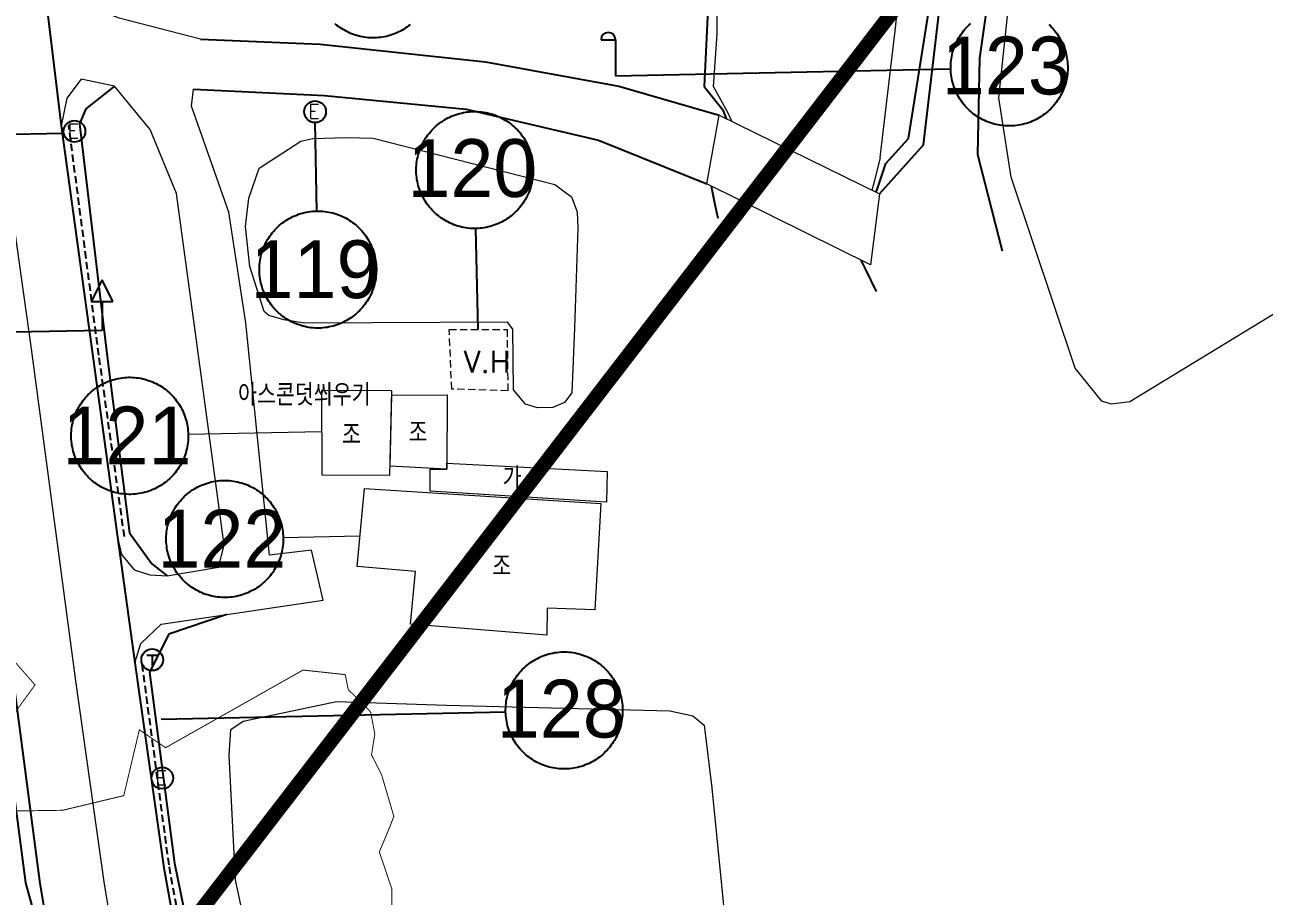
# Model space of a CAD drawing. Extents: x 296690 to 298491, y 586647 to 587790.
# Drawn here: x 297132.7 to 297218.5, y 587098.1 to 587158.4 of the extents above; entities that cross this region are included whole.
import ezdxf
from ezdxf.enums import TextEntityAlignment as Align

# ---------------------------------------------------------------- set-up
doc = ezdxf.new("R2010")
doc.units = 0
doc.header["$MEASUREMENT"] = 0
doc.linetypes.add('DASHED', pattern=[0.75, 0.5, -0.25])
doc.linetypes.add('PHANTOM2', pattern=[1.25, 0.625, -0.125, 0.125, -0.125, 0.125, -0.125])
for name, color, linetype in [('_0넘버링', 7, 'Continuous'), ('_조사구역', 6, 'Continuous'), ('가드레일', 114, 'Continuous'), ('가로등', 7, 'Continuous'), ('도로_아스콘', 1, 'Continuous'), ('도로_콘크리트', 7, 'Continuous'), ('석축_상단', 25, 'SUKCHUK'), ('옹벽_상단', 2, 'ONGBYUCK'), ('전력주', 2, 'Continuous'), ('주의표지판', 1, 'Continuous'), ('지형_상단', 7, 'SUNGJEULTO'), ('통신주', 2, 'Continuous'), ('현황 텍스트', 7, 'Continuous')]:
    doc.layers.add(name, color=color, linetype=linetype)
for name, color, linetype, lineweight in [('건물', 7, 'Continuous', 20), ('교량', 4, 'Continuous', 18), ('바닥재질', 254, 'Continuous', 20), ('밭', 3, 'Continuous', 18), ('석축_하단', 30, 'Continuous', 18), ('옹벽_하단', 2, 'Continuous', 18), ('중앙선', 2, 'Continuous', 18)]:
    doc.layers.add(name, color=color, linetype=linetype, lineweight=lineweight)
doc.layers.add('도로_아스콘덧씌우기', color=2, linetype='Continuous', lineweight=20, true_color=0xebef0b)
doc.styles.add('GHS', font='simplex.shx', dxfattribs={"bigfont": 'ngsw.shx'})
doc.styles.add('JKS_FONT', font='', dxfattribs={"height": 1.5})
doc.styles.add('sks-ghs', font='romans.shx', dxfattribs={"bigfont": 'ghs.shx'})
doc.styles.get('JKS_FONT').set_extended_font_data('Expo M')
doc.linetypes.add('ONGBYUCK', pattern='A,1,0,[")",sks-ghs,S=0.5,R=90,X=0.5,Y=0],2', length=3)
doc.linetypes.add('SUKCHUK', pattern='A,1,["V",sks-ghs,S=0.5,R=0,X=0.5,Y=0],0.25,["V",sks-ghs,S=0.5,R=0,X=0.5,Y=0],0.25,["V",sks-ghs,S=0.5,R=0,X=0.5,Y=0],1', length=2.5)
doc.linetypes.add('SUNGJEULTO', pattern='A,0.25,["|",sks-ghs,S=0.3,R=0,X=0.5,Y=0.1],0.55,["|",sks-ghs,S=0.15,R=0,X=0.5,Y=0.05],0.25', length=1.05)

# ---------------------------------------------------------------- blocks, each defined once
blk = doc.blocks.new('통신주')
at = {"layer": '통신주', "flags": 128}
for points in [[(-0.374, 0.311), (0.349, 0.311)], [(0, 0.311), (0, -0.423)]]:
    blk.add_lwpolyline(points, dxfattribs=at)
at = {"layer": '통신주'}
blk.add_circle((0, 0), 0.75, dxfattribs=at)
blk = doc.blocks.new('주의표지판')
at = {"layer": '주의표지판'}
for points in [[(0, 3.5), (-0.75, 2)], [(0.75, 2), (0, 3.5)], [(-0.75, 2), (0.75, 2)], [(0, 2), (0, 0)]]:
    blk.add_lwpolyline(points, dxfattribs=at)
blk = doc.blocks.new('전력주')
at = {"layer": '전력주'}
blk.add_circle((0, 0), 0.75, dxfattribs=at)
at = {"layer": '전력주', "style": 'GHS'}
blk.add_text('E', height=1, rotation=359.99952, dxfattribs=at).set_placement((-0.496, -0.477))
blk = doc.blocks.new('가로등')
at = {"layer": '가로등'}
for points in [[(-1, 2.5), (0, 2.5)], [(0, 2.5), (0, 0)]]:
    blk.add_lwpolyline(points, dxfattribs=at)
blk.add_arc((-0.5, 2.5), 0.5, 0, 180, dxfattribs=at)

msp = doc.modelspace()

# ---------------------------------------------------------------- linework, layer by layer
at = {"layer": '_0넘버링', "linetype": 'Continuous'}
for p, q in [((297173.582, 587154.874), (297196.79, 587155.372)), ((297152.761, 587151.646), (297152.893, 587145.523)), ((297135.392, 587150.897), (297117.983, 587150.524)), ((297164.074, 587137.329), (297163.924, 587144.313)), ((297138.041, 587137.269), (297123.327, 587136.954)), ((297142.119, 587110.371), (297165.976, 587110.882))]:
    msp.add_line(p, q, dxfattribs=at)
for points in [[(297159.372, 587158.416), (297159.261, 587158.329), (297159.147, 587158.245), (297159.03, 587158.166), (297158.91, 587158.09), (297158.788, 587158.019), (297158.664, 587157.952), (297158.537, 587157.89), (297158.408, 587157.832), (297158.277, 587157.778), (297158.144, 587157.73), (297158.01, 587157.685), (297157.874, 587157.646), (297157.737, 587157.611), (297157.599, 587157.581), (297157.46, 587157.556), (297157.32, 587157.536), (297157.18, 587157.52), (297157.039, 587157.51), (297156.897, 587157.505), (297156.756, 587157.504), (297156.615, 587157.508), (297156.474, 587157.518), (297156.333, 587157.532), (297156.193, 587157.551), (297156.054, 587157.575), (297155.915, 587157.604), (297155.778, 587157.637), (297155.642, 587157.676), (297155.507, 587157.719), (297155.374, 587157.767), (297155.243, 587157.819), (297155.114, 587157.876), (297154.986, 587157.938), (297154.861, 587158.004), (297154.738, 587158.074), (297154.618, 587158.148), (297154.501, 587158.227), (297154.386, 587158.309), (297154.274, 587158.396), (297154.166, 587158.486)], [(297196.79, 587155.372), (297196.79, 587155.513), (297196.794, 587155.655), (297196.804, 587155.796), (297196.818, 587155.936), (297196.837, 587156.076), (297196.861, 587156.216), (297196.89, 587156.354), (297196.923, 587156.491), (297196.962, 587156.627), (297197.005, 587156.762), (297197.053, 587156.895), (297197.105, 587157.026), (297197.162, 587157.156), (297197.224, 587157.283), (297197.289, 587157.408), (297197.36, 587157.531), (297197.434, 587157.651), (297197.513, 587157.769), (297197.595, 587157.883), (297197.682, 587157.995), (297197.772, 587158.104), (297197.867, 587158.209), (297197.964, 587158.311), (297198.066, 587158.41), (297198.17, 587158.505)], [(297203.59, 587158.432), (297203.692, 587158.334), (297203.791, 587158.233), (297203.886, 587158.128), (297203.977, 587158.02), (297204.065, 587157.909), (297204.148, 587157.795), (297204.228, 587157.678), (297204.303, 587157.558), (297204.374, 587157.436), (297204.441, 587157.312), (297204.503, 587157.185), (297204.561, 587157.056), (297204.615, 587156.925), (297204.664, 587156.793), (297204.708, 587156.658), (297204.748, 587156.523), (297204.782, 587156.385), (297204.812, 587156.247), (297204.837, 587156.108), (297204.858, 587155.968), (297204.873, 587155.828), (297204.883, 587155.687), (297204.889, 587155.546), (297204.889, 587155.404), (297204.885, 587155.263), (297204.876, 587155.122), (297204.862, 587154.981), (297204.842, 587154.841), (297204.818, 587154.702), (297204.79, 587154.563), (297204.756, 587154.426), (297204.718, 587154.29), (297204.674, 587154.155), (297204.627, 587154.022), (297204.574, 587153.891), (297204.517, 587153.762), (297204.456, 587153.634), (297204.39, 587153.509), (297204.32, 587153.387), (297204.245, 587153.266), (297204.167, 587153.149), (297204.084, 587153.034), (297203.997, 587152.922), (297203.907, 587152.814), (297203.813, 587152.708), (297203.715, 587152.606), (297203.614, 587152.508), (297203.509, 587152.413), (297203.401, 587152.321), (297203.29, 587152.234), (297203.176, 587152.15), (297203.059, 587152.071), (297202.939, 587151.995), (297202.817, 587151.924), (297202.693, 587151.857), (297202.566, 587151.795), (297202.437, 587151.737), (297202.306, 587151.683), (297202.173, 587151.634), (297202.039, 587151.59), (297201.903, 587151.551), (297201.766, 587151.516), (297201.628, 587151.486), (297201.489, 587151.461), (297201.349, 587151.441), (297201.209, 587151.425), (297201.068, 587151.415), (297200.926, 587151.409), (297200.785, 587151.409), (297200.644, 587151.413), (297200.503, 587151.423), (297200.362, 587151.437), (297200.222, 587151.456), (297200.083, 587151.48), (297199.944, 587151.509), (297199.807, 587151.542), (297199.671, 587151.581), (297199.536, 587151.624), (297199.403, 587151.672), (297199.272, 587151.724), (297199.143, 587151.781), (297199.015, 587151.843), (297198.89, 587151.909), (297198.767, 587151.979), (297198.647, 587152.053), (297198.53, 587152.132), (297198.415, 587152.214), (297198.303, 587152.301), (297198.195, 587152.391), (297198.089, 587152.486), (297197.987, 587152.583), (297197.889, 587152.685), (297197.794, 587152.789), (297197.702, 587152.897), (297197.615, 587153.008), (297197.531, 587153.122), (297197.452, 587153.239), (297197.376, 587153.359), (297197.305, 587153.481), (297197.238, 587153.606), (297197.176, 587153.732), (297197.118, 587153.861), (297197.064, 587153.992), (297197.015, 587154.125), (297196.971, 587154.259), (297196.932, 587154.395), (297196.897, 587154.532), (297196.867, 587154.67), (297196.842, 587154.809), (297196.822, 587154.949), (297196.806, 587155.09), (297196.796, 587155.231), (297196.79, 587155.372)], [(297159.788, 587148.276), (297159.788, 587148.417), (297159.792, 587148.558), (297159.802, 587148.699), (297159.816, 587148.84), (297159.835, 587148.98), (297159.859, 587149.119), (297159.888, 587149.258), (297159.921, 587149.395), (297159.96, 587149.531), (297160.003, 587149.666), (297160.051, 587149.799), (297160.103, 587149.93), (297160.16, 587150.06), (297160.222, 587150.187), (297160.288, 587150.312), (297160.358, 587150.435), (297160.432, 587150.555), (297160.511, 587150.672), (297160.593, 587150.787), (297160.68, 587150.899), (297160.77, 587151.007), (297160.865, 587151.113), (297160.962, 587151.215), (297161.064, 587151.314), (297161.168, 587151.409), (297161.276, 587151.5), (297161.387, 587151.587), (297161.501, 587151.671), (297161.618, 587151.75), (297161.738, 587151.826), (297161.86, 587151.897), (297161.985, 587151.964), (297162.111, 587152.026), (297162.24, 587152.084), (297162.371, 587152.138), (297162.504, 587152.187), (297162.638, 587152.231), (297162.774, 587152.27), (297162.911, 587152.305), (297163.049, 587152.335), (297163.188, 587152.36), (297163.328, 587152.38), (297163.469, 587152.396), (297163.61, 587152.406), (297163.751, 587152.412), (297163.892, 587152.412), (297164.034, 587152.408), (297164.175, 587152.399), (297164.315, 587152.384), (297164.455, 587152.365), (297164.595, 587152.341), (297164.733, 587152.312), (297164.87, 587152.279), (297165.006, 587152.24), (297165.141, 587152.197), (297165.274, 587152.149), (297165.405, 587152.097), (297165.535, 587152.04), (297165.662, 587151.979), (297165.787, 587151.913), (297165.91, 587151.842), (297166.03, 587151.768), (297166.147, 587151.689), (297166.262, 587151.607), (297166.374, 587151.52), (297166.483, 587151.43), (297166.588, 587151.336), (297166.69, 587151.238), (297166.789, 587151.136), (297166.884, 587151.032), (297166.975, 587150.924), (297167.063, 587150.813), (297167.146, 587150.699), (297167.226, 587150.582), (297167.301, 587150.462), (297167.372, 587150.34), (297167.439, 587150.216), (297167.501, 587150.089), (297167.56, 587149.96), (297167.613, 587149.829), (297167.662, 587149.696), (297167.706, 587149.562), (297167.746, 587149.426), (297167.78, 587149.289), (297167.81, 587149.151), (297167.835, 587149.012), (297167.856, 587148.872), (297167.871, 587148.732), (297167.881, 587148.591), (297167.887, 587148.449), (297167.887, 587148.308), (297167.883, 587148.167), (297167.874, 587148.026), (297167.86, 587147.885), (297167.84, 587147.745), (297167.816, 587147.606), (297167.788, 587147.467), (297167.754, 587147.33), (297167.716, 587147.194), (297167.672, 587147.059), (297167.625, 587146.926), (297167.572, 587146.795), (297167.515, 587146.665), (297167.454, 587146.538), (297167.388, 587146.413), (297167.318, 587146.29), (297167.243, 587146.17), (297167.165, 587146.053), (297167.082, 587145.938), (297166.995, 587145.826), (297166.905, 587145.718), (297166.811, 587145.612), (297166.713, 587145.51), (297166.612, 587145.411), (297166.507, 587145.316), (297166.399, 587145.225), (297166.288, 587145.138), (297166.174, 587145.054), (297166.057, 587144.975), (297165.937, 587144.899), (297165.815, 587144.828), (297165.691, 587144.761), (297165.564, 587144.699), (297165.435, 587144.641), (297165.304, 587144.587), (297165.171, 587144.538), (297165.037, 587144.494), (297164.901, 587144.455), (297164.764, 587144.42), (297164.626, 587144.39), (297164.487, 587144.365), (297164.347, 587144.345), (297164.207, 587144.329), (297164.066, 587144.319), (297163.924, 587144.313), (297163.783, 587144.313), (297163.642, 587144.317), (297163.501, 587144.326), (297163.36, 587144.341), (297163.22, 587144.36), (297163.081, 587144.384), (297162.942, 587144.413), (297162.805, 587144.446), (297162.669, 587144.485), (297162.534, 587144.528), (297162.401, 587144.576), (297162.27, 587144.628), (297162.141, 587144.685), (297162.013, 587144.746), (297161.888, 587144.812), (297161.765, 587144.883), (297161.645, 587144.957), (297161.528, 587145.036), (297161.413, 587145.118), (297161.301, 587145.205), (297161.193, 587145.295), (297161.087, 587145.389), (297160.985, 587145.487), (297160.887, 587145.589), (297160.792, 587145.693), (297160.7, 587145.801), (297160.613, 587145.912), (297160.529, 587146.026), (297160.45, 587146.143), (297160.374, 587146.263), (297160.303, 587146.385), (297160.236, 587146.509), (297160.174, 587146.636), (297160.116, 587146.765), (297160.062, 587146.896), (297160.013, 587147.029), (297159.969, 587147.163), (297159.93, 587147.299), (297159.895, 587147.436), (297159.865, 587147.574), (297159.84, 587147.713), (297159.82, 587147.853), (297159.804, 587147.993), (297159.794, 587148.134), (297159.788, 587148.276)], [(297148.93, 587141.387), (297148.93, 587141.529), (297148.934, 587141.67), (297148.943, 587141.811), (297148.958, 587141.952), (297148.977, 587142.092), (297149.001, 587142.231), (297149.03, 587142.369), (297149.063, 587142.507), (297149.102, 587142.643), (297149.145, 587142.777), (297149.193, 587142.911), (297149.245, 587143.042), (297149.302, 587143.171), (297149.364, 587143.298), (297149.429, 587143.424), (297149.5, 587143.546), (297149.574, 587143.666), (297149.653, 587143.784), (297149.735, 587143.899), (297149.822, 587144.01), (297149.912, 587144.119), (297150.006, 587144.225), (297150.104, 587144.327), (297150.206, 587144.425), (297150.31, 587144.52), (297150.418, 587144.612), (297150.529, 587144.699), (297150.643, 587144.783), (297150.76, 587144.862), (297150.88, 587144.937), (297151.002, 587145.009), (297151.126, 587145.075), (297151.253, 587145.138), (297151.382, 587145.196), (297151.513, 587145.249), (297151.646, 587145.298), (297151.78, 587145.343), (297151.916, 587145.382), (297152.053, 587145.417), (297152.191, 587145.447), (297152.33, 587145.472), (297152.47, 587145.492), (297152.611, 587145.507), (297152.751, 587145.518), (297152.893, 587145.523), (297153.034, 587145.524), (297153.175, 587145.52), (297153.316, 587145.51), (297153.457, 587145.496), (297153.597, 587145.477), (297153.737, 587145.453), (297153.875, 587145.424), (297154.012, 587145.39), (297154.148, 587145.352), (297154.283, 587145.309), (297154.416, 587145.261), (297154.547, 587145.209), (297154.677, 587145.152), (297154.804, 587145.09), (297154.929, 587145.024), (297155.052, 587144.954), (297155.172, 587144.88), (297155.289, 587144.801), (297155.404, 587144.718), (297155.516, 587144.632), (297155.625, 587144.541), (297155.73, 587144.447), (297155.832, 587144.349), (297155.931, 587144.248), (297156.026, 587144.143), (297156.117, 587144.035), (297156.204, 587143.924), (297156.288, 587143.81), (297156.368, 587143.694), (297156.443, 587143.574), (297156.514, 587143.452), (297156.581, 587143.327), (297156.643, 587143.2), (297156.701, 587143.071), (297156.755, 587142.941), (297156.804, 587142.808), (297156.848, 587142.674), (297156.888, 587142.538), (297156.922, 587142.401), (297156.952, 587142.263), (297156.977, 587142.124), (297156.998, 587141.984), (297157.013, 587141.843), (297157.023, 587141.702), (297157.029, 587141.561), (297157.029, 587141.42), (297157.025, 587141.278), (297157.016, 587141.137), (297157.001, 587140.997), (297156.982, 587140.856), (297156.958, 587140.717), (297156.93, 587140.579), (297156.896, 587140.441), (297156.857, 587140.305), (297156.814, 587140.171), (297156.766, 587140.038), (297156.714, 587139.906), (297156.657, 587139.777), (297156.596, 587139.65), (297156.53, 587139.525), (297156.46, 587139.402), (297156.385, 587139.282), (297156.306, 587139.164), (297156.224, 587139.05), (297156.137, 587138.938), (297156.047, 587138.829), (297155.953, 587138.724), (297155.855, 587138.622), (297155.754, 587138.523), (297155.649, 587138.428), (297155.541, 587138.337), (297155.43, 587138.249), (297155.316, 587138.166), (297155.199, 587138.086), (297155.079, 587138.011), (297154.957, 587137.94), (297154.833, 587137.873), (297154.706, 587137.81), (297154.577, 587137.752), (297154.446, 587137.699), (297154.313, 587137.65), (297154.179, 587137.606), (297154.043, 587137.566), (297153.906, 587137.531), (297153.768, 587137.501), (297153.629, 587137.476), (297153.489, 587137.456), (297153.349, 587137.441), (297153.208, 587137.43), (297153.066, 587137.425), (297152.925, 587137.424), (297152.784, 587137.429), (297152.643, 587137.438), (297152.502, 587137.452), (297152.362, 587137.471), (297152.223, 587137.495), (297152.084, 587137.524), (297151.947, 587137.558), (297151.811, 587137.596), (297151.676, 587137.639), (297151.543, 587137.687), (297151.412, 587137.74), (297151.283, 587137.797), (297151.155, 587137.858), (297151.03, 587137.924), (297150.907, 587137.994), (297150.787, 587138.069), (297150.67, 587138.147), (297150.555, 587138.23), (297150.443, 587138.316), (297150.335, 587138.407), (297150.229, 587138.501), (297150.127, 587138.599), (297150.028, 587138.7), (297149.933, 587138.805), (297149.842, 587138.913), (297149.755, 587139.024), (297149.671, 587139.138), (297149.592, 587139.255), (297149.516, 587139.374), (297149.445, 587139.496), (297149.378, 587139.621), (297149.316, 587139.748), (297149.258, 587139.877), (297149.204, 587140.008), (297149.155, 587140.14), (297149.111, 587140.275), (297149.072, 587140.41), (297149.037, 587140.547), (297149.007, 587140.685), (297148.982, 587140.825), (297148.962, 587140.965), (297148.946, 587141.105), (297148.936, 587141.246), (297148.93, 587141.387)], [(297135.906, 587129.882), (297135.905, 587130.023), (297135.909, 587130.165), (297135.919, 587130.306), (297135.933, 587130.446), (297135.952, 587130.587), (297135.976, 587130.726), (297136.005, 587130.864), (297136.038, 587131.002), (297136.077, 587131.138), (297136.12, 587131.272), (297136.168, 587131.405), (297136.22, 587131.537), (297136.277, 587131.666), (297136.339, 587131.793), (297136.405, 587131.918), (297136.475, 587132.041), (297136.549, 587132.161), (297136.628, 587132.279), (297136.711, 587132.393), (297136.797, 587132.505), (297136.888, 587132.614), (297136.982, 587132.719), (297137.08, 587132.821), (297137.181, 587132.92), (297137.285, 587133.015), (297137.393, 587133.106), (297137.504, 587133.194), (297137.619, 587133.277), (297137.735, 587133.357), (297137.855, 587133.432), (297137.977, 587133.503), (297138.102, 587133.57), (297138.229, 587133.633), (297138.357, 587133.691), (297138.488, 587133.744), (297138.621, 587133.793), (297138.755, 587133.837), (297138.891, 587133.877), (297139.028, 587133.912), (297139.166, 587133.942), (297139.305, 587133.967), (297139.445, 587133.987), (297139.586, 587134.002), (297139.727, 587134.013), (297139.868, 587134.018), (297140.009, 587134.019), (297140.151, 587134.014), (297140.292, 587134.005), (297140.432, 587133.991), (297140.572, 587133.972), (297140.712, 587133.948), (297140.85, 587133.919), (297140.987, 587133.885), (297141.124, 587133.847), (297141.258, 587133.804), (297141.391, 587133.756), (297141.522, 587133.703), (297141.652, 587133.646), (297141.779, 587133.585), (297141.904, 587133.519), (297142.027, 587133.449), (297142.147, 587133.374), (297142.265, 587133.296), (297142.379, 587133.213), (297142.491, 587133.127), (297142.6, 587133.036), (297142.705, 587132.942), (297142.807, 587132.844), (297142.906, 587132.743), (297143.001, 587132.638), (297143.092, 587132.53), (297143.18, 587132.419), (297143.263, 587132.305), (297143.343, 587132.188), (297143.418, 587132.069), (297143.489, 587131.947), (297143.556, 587131.822), (297143.619, 587131.695), (297143.677, 587131.566), (297143.73, 587131.435), (297143.779, 587131.303), (297143.823, 587131.168), (297143.863, 587131.033), (297143.897, 587130.896), (297143.927, 587130.758), (297143.953, 587130.618), (297143.973, 587130.478), (297143.988, 587130.338), (297143.999, 587130.197), (297144.004, 587130.056), (297144.005, 587129.914), (297144, 587129.773), (297143.991, 587129.632), (297143.977, 587129.491), (297143.958, 587129.351), (297143.934, 587129.212), (297143.905, 587129.074), (297143.871, 587128.936), (297143.833, 587128.8), (297143.79, 587128.666), (297143.742, 587128.533), (297143.689, 587128.401), (297143.632, 587128.272), (297143.571, 587128.145), (297143.505, 587128.019), (297143.435, 587127.897), (297143.36, 587127.777), (297143.282, 587127.659), (297143.199, 587127.544), (297143.112, 587127.433), (297143.022, 587127.324), (297142.928, 587127.218), (297142.83, 587127.116), (297142.729, 587127.018), (297142.624, 587126.923), (297142.516, 587126.831), (297142.405, 587126.744), (297142.291, 587126.66), (297142.174, 587126.581), (297142.055, 587126.506), (297141.932, 587126.434), (297141.808, 587126.368), (297141.681, 587126.305), (297141.552, 587126.247), (297141.421, 587126.194), (297141.289, 587126.145), (297141.154, 587126.1), (297141.019, 587126.061), (297140.882, 587126.026), (297140.743, 587125.996), (297140.604, 587125.971), (297140.464, 587125.951), (297140.324, 587125.936), (297140.183, 587125.925), (297140.042, 587125.92), (297139.9, 587125.919), (297139.759, 587125.923), (297139.618, 587125.933), (297139.477, 587125.947), (297139.337, 587125.966), (297139.198, 587125.99), (297139.059, 587126.019), (297138.922, 587126.053), (297138.786, 587126.091), (297138.651, 587126.134), (297138.518, 587126.182), (297138.387, 587126.234), (297138.258, 587126.291), (297138.13, 587126.353), (297138.005, 587126.419), (297137.883, 587126.489), (297137.762, 587126.563), (297137.645, 587126.642), (297137.53, 587126.725), (297137.418, 587126.811), (297137.31, 587126.902), (297137.204, 587126.996), (297137.102, 587127.094), (297137.004, 587127.195), (297136.909, 587127.3), (297136.817, 587127.408), (297136.73, 587127.519), (297136.646, 587127.633), (297136.567, 587127.75), (297136.491, 587127.869), (297136.42, 587127.991), (297136.353, 587128.116), (297136.291, 587128.243), (297136.233, 587128.372), (297136.179, 587128.502), (297136.131, 587128.635), (297136.086, 587128.769), (297136.047, 587128.905), (297136.012, 587129.042), (297135.982, 587129.18), (297135.957, 587129.319), (297135.937, 587129.459), (297135.921, 587129.6), (297135.911, 587129.741), (297135.906, 587129.882)], [(297142.481, 587122.747), (297142.48, 587122.889), (297142.485, 587123.03), (297142.494, 587123.171), (297142.508, 587123.312), (297142.527, 587123.452), (297142.551, 587123.591), (297142.58, 587123.73), (297142.614, 587123.867), (297142.652, 587124.003), (297142.695, 587124.138), (297142.743, 587124.271), (297142.795, 587124.402), (297142.852, 587124.531), (297142.914, 587124.659), (297142.98, 587124.784), (297143.05, 587124.906), (297143.124, 587125.027), (297143.203, 587125.144), (297143.286, 587125.259), (297143.372, 587125.371), (297143.463, 587125.479), (297143.557, 587125.585), (297143.655, 587125.687), (297143.756, 587125.785), (297143.861, 587125.88), (297143.969, 587125.972), (297144.08, 587126.059), (297144.194, 587126.143), (297144.311, 587126.222), (297144.43, 587126.298), (297144.552, 587126.369), (297144.677, 587126.436), (297144.804, 587126.498), (297144.933, 587126.556), (297145.063, 587126.61), (297145.196, 587126.658), (297145.33, 587126.703), (297145.466, 587126.742), (297145.603, 587126.777), (297145.741, 587126.807), (297145.88, 587126.832), (297146.02, 587126.852), (297146.161, 587126.868), (297146.302, 587126.878), (297146.443, 587126.883), (297146.584, 587126.884), (297146.726, 587126.88), (297146.867, 587126.87), (297147.008, 587126.856), (297147.148, 587126.837), (297147.287, 587126.813), (297147.425, 587126.784), (297147.563, 587126.751), (297147.699, 587126.712), (297147.833, 587126.669), (297147.966, 587126.621), (297148.098, 587126.569), (297148.227, 587126.512), (297148.354, 587126.45), (297148.479, 587126.384), (297148.602, 587126.314), (297148.722, 587126.24), (297148.84, 587126.161), (297148.954, 587126.079), (297149.066, 587125.992), (297149.175, 587125.901), (297149.28, 587125.807), (297149.382, 587125.709), (297149.481, 587125.608), (297149.576, 587125.504), (297149.667, 587125.396), (297149.755, 587125.285), (297149.838, 587125.17), (297149.918, 587125.054), (297149.993, 587124.934), (297150.064, 587124.812), (297150.131, 587124.687), (297150.194, 587124.56), (297150.252, 587124.432), (297150.305, 587124.301), (297150.354, 587124.168), (297150.398, 587124.034), (297150.438, 587123.898), (297150.473, 587123.761), (297150.503, 587123.623), (297150.528, 587123.484), (297150.548, 587123.344), (297150.563, 587123.203), (297150.574, 587123.062), (297150.579, 587122.921), (297150.58, 587122.78), (297150.575, 587122.638), (297150.566, 587122.497), (297150.552, 587122.357), (297150.533, 587122.217), (297150.509, 587122.077), (297150.48, 587121.939), (297150.446, 587121.802), (297150.408, 587121.666), (297150.365, 587121.531), (297150.317, 587121.398), (297150.264, 587121.267), (297150.207, 587121.137), (297150.146, 587121.01), (297150.08, 587120.885), (297150.01, 587120.762), (297149.935, 587120.642), (297149.857, 587120.524), (297149.774, 587120.41), (297149.688, 587120.298), (297149.597, 587120.189), (297149.503, 587120.084), (297149.405, 587119.982), (297149.304, 587119.883), (297149.199, 587119.788), (297149.091, 587119.697), (297148.98, 587119.609), (297148.866, 587119.526), (297148.749, 587119.446), (297148.63, 587119.371), (297148.508, 587119.3), (297148.383, 587119.233), (297148.256, 587119.17), (297148.127, 587119.112), (297147.996, 587119.059), (297147.864, 587119.01), (297147.729, 587118.966), (297147.594, 587118.926), (297147.457, 587118.892), (297147.319, 587118.862), (297147.179, 587118.836), (297147.04, 587118.816), (297146.899, 587118.801), (297146.758, 587118.79), (297146.617, 587118.785), (297146.475, 587118.784), (297146.334, 587118.789), (297146.193, 587118.798), (297146.052, 587118.812), (297145.912, 587118.831), (297145.773, 587118.855), (297145.635, 587118.884), (297145.497, 587118.918), (297145.361, 587118.956), (297145.227, 587119), (297145.094, 587119.047), (297144.962, 587119.1), (297144.833, 587119.157), (297144.706, 587119.218), (297144.58, 587119.284), (297144.458, 587119.354), (297144.338, 587119.429), (297144.22, 587119.507), (297144.105, 587119.59), (297143.994, 587119.677), (297143.885, 587119.767), (297143.78, 587119.861), (297143.677, 587119.959), (297143.579, 587120.06), (297143.484, 587120.165), (297143.393, 587120.273), (297143.305, 587120.384), (297143.222, 587120.498), (297143.142, 587120.615), (297143.067, 587120.734), (297142.995, 587120.857), (297142.929, 587120.981), (297142.866, 587121.108), (297142.808, 587121.237), (297142.755, 587121.368), (297142.706, 587121.5), (297142.661, 587121.635), (297142.622, 587121.77), (297142.587, 587121.907), (297142.557, 587122.046), (297142.532, 587122.185), (297142.512, 587122.325), (297142.497, 587122.465), (297142.486, 587122.606), (297142.481, 587122.747)], [(297165.976, 587110.882), (297165.975, 587111.023), (297165.98, 587111.165), (297165.989, 587111.306), (297166.003, 587111.446), (297166.022, 587111.587), (297166.046, 587111.726), (297166.075, 587111.864), (297166.109, 587112.002), (297166.147, 587112.138), (297166.191, 587112.272), (297166.238, 587112.405), (297166.291, 587112.537), (297166.348, 587112.666), (297166.409, 587112.793), (297166.475, 587112.918), (297166.545, 587113.041), (297166.62, 587113.161), (297166.698, 587113.279), (297166.781, 587113.393), (297166.868, 587113.505), (297166.958, 587113.614), (297167.052, 587113.719), (297167.15, 587113.821), (297167.251, 587113.92), (297167.356, 587114.015), (297167.464, 587114.106), (297167.575, 587114.194), (297167.689, 587114.277), (297167.806, 587114.357), (297167.925, 587114.432), (297168.048, 587114.503), (297168.172, 587114.57), (297168.299, 587114.633), (297168.428, 587114.691), (297168.559, 587114.744), (297168.691, 587114.793), (297168.826, 587114.837), (297168.961, 587114.877), (297169.098, 587114.912), (297169.237, 587114.942), (297169.376, 587114.967), (297169.516, 587114.987), (297169.656, 587115.002), (297169.797, 587115.013), (297169.938, 587115.018), (297170.08, 587115.019), (297170.221, 587115.014), (297170.362, 587115.005), (297170.503, 587114.991), (297170.643, 587114.972), (297170.782, 587114.948), (297170.921, 587114.919), (297171.058, 587114.885), (297171.194, 587114.847), (297171.329, 587114.804), (297171.462, 587114.756), (297171.593, 587114.703), (297171.722, 587114.646), (297171.85, 587114.585), (297171.975, 587114.519), (297172.097, 587114.449), (297172.218, 587114.374), (297172.335, 587114.296), (297172.45, 587114.213), (297172.562, 587114.127), (297172.67, 587114.036), (297172.776, 587113.942), (297172.878, 587113.844), (297172.976, 587113.743), (297173.071, 587113.638), (297173.163, 587113.53), (297173.25, 587113.419), (297173.334, 587113.305), (297173.413, 587113.188), (297173.489, 587113.069), (297173.56, 587112.947), (297173.627, 587112.822), (297173.689, 587112.695), (297173.747, 587112.566), (297173.801, 587112.435), (297173.849, 587112.303), (297173.894, 587112.168), (297173.933, 587112.033), (297173.968, 587111.896), (297173.998, 587111.758), (297174.023, 587111.618), (297174.043, 587111.478), (297174.059, 587111.338), (297174.069, 587111.197), (297174.074, 587111.056), (297174.075, 587110.914), (297174.071, 587110.773), (297174.061, 587110.632), (297174.047, 587110.491), (297174.028, 587110.351), (297174.004, 587110.212), (297173.975, 587110.074), (297173.942, 587109.936), (297173.903, 587109.8), (297173.86, 587109.666), (297173.812, 587109.533), (297173.76, 587109.401), (297173.703, 587109.272), (297173.641, 587109.145), (297173.575, 587109.019), (297173.505, 587108.897), (297173.431, 587108.777), (297173.352, 587108.659), (297173.27, 587108.544), (297173.183, 587108.433), (297173.092, 587108.324), (297172.998, 587108.218), (297172.901, 587108.116), (297172.799, 587108.018), (297172.695, 587107.923), (297172.587, 587107.831), (297172.476, 587107.744), (297172.361, 587107.66), (297172.245, 587107.581), (297172.125, 587107.506), (297172.003, 587107.434), (297171.878, 587107.368), (297171.752, 587107.305), (297171.623, 587107.247), (297171.492, 587107.194), (297171.359, 587107.145), (297171.225, 587107.1), (297171.089, 587107.061), (297170.952, 587107.026), (297170.814, 587106.996), (297170.675, 587106.971), (297170.535, 587106.951), (297170.394, 587106.936), (297170.253, 587106.925), (297170.112, 587106.92), (297169.971, 587106.919), (297169.829, 587106.923), (297169.688, 587106.933), (297169.548, 587106.947), (297169.408, 587106.966), (297169.268, 587106.99), (297169.13, 587107.019), (297168.993, 587107.053), (297168.857, 587107.091), (297168.722, 587107.134), (297168.589, 587107.182), (297168.458, 587107.234), (297168.328, 587107.291), (297168.201, 587107.353), (297168.076, 587107.419), (297167.953, 587107.489), (297167.833, 587107.563), (297167.715, 587107.642), (297167.601, 587107.725), (297167.489, 587107.811), (297167.38, 587107.902), (297167.275, 587107.996), (297167.173, 587108.094), (297167.074, 587108.195), (297166.979, 587108.3), (297166.888, 587108.408), (297166.8, 587108.519), (297166.717, 587108.633), (297166.637, 587108.75), (297166.562, 587108.869), (297166.491, 587108.991), (297166.424, 587109.116), (297166.361, 587109.243), (297166.303, 587109.372), (297166.25, 587109.502), (297166.201, 587109.635), (297166.157, 587109.769), (297166.117, 587109.905), (297166.083, 587110.042), (297166.053, 587110.18), (297166.027, 587110.319), (297166.007, 587110.459), (297165.992, 587110.6), (297165.981, 587110.741), (297165.976, 587110.882)]]:
    msp.add_lwpolyline(points, dxfattribs=at)
at = {"layer": '_조사구역', "color": 1, "linetype": 'PHANTOM2', "ltscale": 10, "const_width": 1, "flags": 128}
msp.add_lwpolyline([(296888.84, 587577.288), (296916.15, 587564.873), (296917.156, 587546.984), (296944.065, 587499.885), (296962.635, 587506.346), (296964.436, 587470.578), (296997.022, 587434.803), (296987.353, 587416.457), (297013.514, 587382.868), (297017.844, 587370.082), (297028.94, 587352.598), (297029.921, 587342.814), (297037.311, 587334.588), (297040.557, 587314.959), (297070.471, 587308.463), (297100.618, 587240.515), (296816.881, 587204.005), (296810.029, 587153.667), (296842.845, 587123.71), (296813.171, 587102.466), (296801.867, 587080.632), (296792.419, 587066.551), (296780.993, 587053.961), (296729.305, 587013.642), (296789.936, 586992.349), (296824.611, 587004.256), (296850.226, 586942.239), (296893.717, 586957.017), (296943.194, 587021.665), (296972.088, 586999.951), (296986.997, 586998.05), (297023.229, 586997.93), (297046.89, 586904.339), (297072.383, 586919.28), (297092.125, 586914.812), (297140.05, 586929.391), (297161.257, 587039.311), (297169.671, 587043.404), (297143.685, 587095.584), (297202.292, 587171.684), (297208.17, 587171.557), (297223.301, 587185.232), (297231.661, 587208.891), (297261.643, 587209.686), (297274.458, 587204.563), (297288.677, 587207.286), (297312.555, 587205.401), (297330.386, 587243.47), (297352.249, 587274.947), (297366.209, 587284.267), (297417.024, 587287.724), (297445.099, 587268.295), (297503.611, 587227.814), (297523.959, 587277.06), (297579.61, 587285.311), (297639.295, 587334.834), (297716.688, 587369.953), (297740.275, 587286.158), (297825.46, 587201.844), (297873.057, 587112.588), (297985.437, 587163.709), (298083.124, 587194.825), (298077.656, 587264.112), (298068.85, 587288.67), (298075.494, 587302.919), (298064.34, 587344.326), (298031.595, 587377.113), (298044.642, 587441.817), (298042.935, 587499.779), (298028.924, 587538.447), (298039.335, 587564.951), (298043.456, 587576.457), (298029.629, 587619.829), (298018.435, 587640.961), (298021.43, 587663.041), (298018.737, 587675.868), (298016.579, 587686.142), (298003.655, 587699.071), (297992.44, 587709.096), (297988.831, 587725.126), (297944.082, 587728.987), (297800.523, 587643.823), (297772.384, 587662.14), (297757.377, 587592.19), (297693.211, 587575.357), (297656.542, 587574.021), (297572.22, 587570.948), (297613.4, 587635.683), (297629.044, 587661.258), (297639.974, 587676.971), (297661.047, 587707.24), (297598.567, 587775.352), (297577.802, 587771.53), (297529.249, 587759.188), (297490.272, 587737.052), (297479.323, 587721.326), (297454.967, 587717.473), (297250.911, 587692.793), (297212.293, 587661.658), (297187.562, 587688.509), (297176.046, 587696.222), (297149.457, 587697.294), (297117.931, 587719.012), (297086.049, 587732.635), (297066.449, 587740.817), (297055.849, 587761.216), (297045.644, 587752.776), (296998.563, 587747.178), (296975.925, 587745.763), (296966.615, 587742.511), (296946.705, 587733.469), (296916.68, 587715.593), (296875.894, 587729.391), (296872.69, 587730.047), (296872.404, 587730.106), (296864.881, 587731.647), (296743.314, 587733.686), (296691.621, 587698.849), (296718.089, 587653.845), (296730.153, 587649.14), (296737.491, 587637.803), (296758.711, 587639.514), (296767.472, 587630.151), (296786.923, 587626.974), (296789.392, 587586.726), (296810.548, 587586.515), (296815.908, 587576.909), (296842.387, 587563.912), (296888.84, 587577.288)], dxfattribs=at)
at = {"layer": '_조사구역', "color": 1, "linetype": 'PHANTOM2', "const_width": 0.0655, "elevation": 1278, "flags": 128}
msp.add_lwpolyline([(297082.686, 587105.316), (297084.455, 587104.465), (297084.496, 587103.293), (297086.191, 587100.173), (297087.415, 587100.57), (297087.483, 587098.227), (297089.565, 587095.84), (297088.906, 587094.653), (297090.571, 587092.419), (297090.837, 587091.576), (297091.538, 587090.416), (297091.589, 587089.775), (297092.061, 587089.226), (297092.246, 587087.937), (297094.194, 587087.47), (297096.071, 587082.981), (297077.453, 587080.99), (297076.934, 587077.706), (297079.04, 587075.7), (297077.068, 587074.351), (297076.298, 587072.938), (297075.66, 587072.03), (297074.894, 587071.222), (297071.455, 587068.656), (297075.393, 587067.178), (297077.679, 587067.909), (297079.268, 587063.814), (297082.135, 587064.72), (297085.463, 587068.881), (297087.323, 587067.42), (297088.296, 587067.275), (297090.667, 587067.216), (297092.084, 587061.058), (297093.773, 587062), (297095.059, 587061.68), (297098.215, 587062.567), (297099.757, 587069.73), (297100.313, 587069.986), (297098.686, 587073.437), (297102.628, 587078.335), (297103.012, 587078.318), (297104.022, 587079.192), (297104.602, 587080.728), (297106.565, 587080.738), (297107.396, 587080.385), (297108.331, 587080.543), (297109.891, 587080.386), (297111.111, 587082.852), (297112.586, 587084.881), (297113.512, 587085.472), (297116.842, 587085.627), (297118.652, 587084.316), (297122.424, 587081.585), (297123.825, 587084.779), (297127.478, 587085.241), (297131.453, 587088.398), (297136.567, 587090.587), (297137.992, 587085.071), (297143.448, 587079.434), (297146.438, 587073.527), (297153.863, 587076.714), (297160.299, 587078.613), (297160.039, 587083.155), (297159.497, 587084.774), (297159.952, 587085.697), (297159.28, 587088.422), (297157.183, 587090.614), (297158.128, 587094.83), (297158.097, 587098.625), (297157.235, 587101.175), (297157.953, 587102.895), (297158.239, 587103.642), (297157.395, 587106.499), (297156.692, 587107.898), (297156.919, 587109.338), (297156.761, 587110.182), (297156.634, 587110.857), (297155.806, 587111.721), (297155.087, 587112.393), (297154.873, 587113.447), (297151.95, 587113.762), (297142.437, 587108.391), (297140.621, 587109.629), (297139.541, 587105.073), (297135.318, 587104.061), (297132.917, 587104.025), (297127.395, 587103.942), (297130.181, 587108.121), (297131.24, 587109.772), (297131.977, 587110.785), (297133.399, 587112.736), (297129.406, 587117.281), (297128.042, 587117.06), (297124.847, 587116.32), (297122.266, 587114.927), (297121.527, 587113.913), (297119.928, 587113.695), (297106.54, 587112.366), (297103.97, 587110.383), (297102.389, 587112.175), (297101.646, 587112.696), (297099.908, 587112.803), (297097.875, 587114.268), (297095.808, 587115.205), (297094.537, 587115.768), (297093.872, 587117.117), (297093.193, 587116.579), (297090.104, 587116.279), (297088.621, 587116.218), (297088.007, 587116.018), (297086.691, 587115.455), (297084.701, 587114.327), (297082.052, 587115.287), (297081.843, 587115.335), (297081.824, 587115.339), (297081.334, 587115.45), (297073.382, 587115.754), (297069.951, 587113.547), (297071.62, 587110.565), (297072.402, 587110.24), (297072.867, 587109.488), (297074.258, 587109.57), (297074.818, 587108.945), (297076.086, 587108.71), (297076.191, 587106.073), (297077.575, 587106.03), (297077.913, 587105.393), (297079.627, 587104.506)], close=True, dxfattribs=at)
at = {"layer": '가드레일', "linetype": 'DASHED'}
for p, q in [((297137.812, 587135.548), (297135.731, 587151.482)), ((297139.593, 587122.994), (297137.812, 587135.548)), ((297142.674, 587100.28), (297140.804, 587114.291)), ((297145.088, 587087.124), (297142.674, 587100.28))]:
    msp.add_line(p, q, dxfattribs=at)
at = {"layer": '건물'}
for p, q in [((297153.236, 587130.254), (297144.004, 587130.056)), ((297155.893, 587123.035), (297150.579, 587122.921))]:
    msp.add_line(p, q, dxfattribs=at)
at = {"layer": '건물', "linetype": 'DASHED'}
msp.add_lwpolyline([(297166.078, 587137.329), (297166.131, 587133.091), (297162.246, 587133.206), (297162.071, 587137.33), (297166.078, 587137.329)], dxfattribs=at)
at = {"layer": '건물'}
for points in [[(297153.227, 587133.107), (297153.245, 587127.262), (297157.971, 587127.256), (297158.105, 587133.082), (297153.227, 587133.107)], [(297158.098, 587132.781), (297161.932, 587132.806), (297161.916, 587127.666), (297157.985, 587127.86), (297158.098, 587132.781)], [(297161.917, 587128.076), (297173.012, 587127.504), (297172.968, 587125.372), (297160.748, 587126.141), (297160.755, 587127.671), (297161.916, 587127.666), (297161.917, 587128.076)], [(297172.559, 587125.293), (297172.157, 587117.923), (297168.844, 587118.042), (297168.824, 587116.171), (297159.399, 587116.944), (297159.727, 587120.587), (297155.688, 587120.931), (297156.213, 587126.333), (297172.559, 587125.293)]]:
    msp.add_lwpolyline(points, dxfattribs=at)
at = {"layer": '교량'}
msp.add_lwpolyline([(297191.858, 587146.72), (297191.241, 587141.805), (297179.897, 587147.413), (297180.75, 587152.146), (297191.858, 587146.72)], dxfattribs=at)
at = {"layer": '도로_아스콘'}
for p, q in [((297133.777, 587163.198), (297135.218, 587151.419)), ((297135.218, 587151.419), (297137.349, 587135.812)), ((297137.349, 587135.812), (297139.103, 587122.955)), ((297139.103, 587122.955), (297140.315, 587114.254)), ((297140.315, 587114.254), (297142.32, 587100.078)), ((297133.759, 587098.994), (297131.816, 587113.812)), ((297142.32, 587100.078), (297144.648, 587087.243)), ((297135.258, 587089.868), (297133.759, 587098.994))]:
    msp.add_line(p, q, dxfattribs=at)
at = {"layer": '도로_아스콘덧씌우기'}
for points in [[(297144.859, 587157.42), (297139.22, 587158.864), (297135.523, 587160.351), (297134.343, 587161.477), (297133.777, 587163.198)], [(297139.103, 587122.955), (297139.385, 587121.751), (297140.26, 587120.7), (297141.351, 587120.342), (297142.539, 587120.279), (297146.107, 587120.885), (297146.486, 587122.4), (297144.951, 587133.853), (297143.188, 587146.747), (297141.367, 587151.155), (297138.909, 587154.165), (297136.593, 587154.644), (297135.603, 587153.322), (297135.218, 587151.419)], [(297140.315, 587114.254), (297140.728, 587115.599), (297142.121, 587116.927), (297146.687, 587117.611), (297153.345, 587118.609), (297152.537, 587122.055), (297149.63, 587121.701), (297147.982, 587137.777), (297146.809, 587145.449), (297144.223, 587152.774), (297144.369, 587153.962)]]:
    msp.add_lwpolyline(points, dxfattribs=at)
at = {"layer": '도로_콘크리트'}
for points in [[(297191.858, 587146.72), (297194.908, 587150.1), (297197.61, 587173.056), (297200.035, 587182.749), (297202.381, 587188.499), (297203.293, 587193.468), (297205.977, 587205.297), (297210.175, 587215.056), (297214.222, 587221.777)], [(297215.766, 587219.304), (297209.024, 587200.072), (297209.402, 587194.597), (297206.748, 587188.748), (297202.774, 587178.761), (297200.715, 587169.734), (297198.783, 587156.103), (297198.65, 587149.439), (297200.354, 587142.768)], [(297144.859, 587157.42), (297153.149, 587157.079), (297164.59, 587155.859), (297173.817, 587154.163), (297180.75, 587152.146)], [(297144.369, 587153.962), (297153.429, 587153.526), (297163.242, 587152.569), (297172.417, 587150.428), (297179.897, 587147.413)]]:
    msp.add_lwpolyline(points, dxfattribs=at)
at = {"layer": '밭'}
for points in [[(297226.643, 587196.3), (297226.379, 587194.135), (297225.759, 587173.127), (297226.238, 587150.751), (297226.581, 587145.987), (297228.123, 587143.07), (297224.197, 587141.445), (297209.199, 587132.331), (297207.902, 587132.153), (297207.247, 587132.369), (297205.408, 587134.64), (297200.982, 587147.875), (297200.126, 587153.352), (297201.48, 587166.224), (297203.205, 587175.364), (297207.479, 587187.819), (297211.04, 587195.287), (297213.583, 587198.442), (297214.399, 587198.64), (297215.679, 587198.657), (297223.098, 587197.866), (297226.643, 587196.3)], [(297170.05, 587132.277), (297169.255, 587131.934), (297168.177, 587131.899), (297167.343, 587132.166), (297166.526, 587133.149), (297166.473, 587137.34), (297166.095, 587137.839), (297152.048, 587137.775), (297150.628, 587137.994), (297149.593, 587138.298), (297149.27, 587138.563), (297148.266, 587141.696), (297147.974, 587144.454), (297148.203, 587146.42), (297148.915, 587148.499), (297151.803, 587150.351), (297152.64, 587150.541), (297154.953, 587150.606), (297156.8, 587150.572), (297169.39, 587147.351), (297170.543, 587146.503), (297170.939, 587145.478), (297170.974, 587144.332), (297170.751, 587137.419), (297170.566, 587132.939), (297170.05, 587132.277)], [(297161.878, 587072.51), (297156.855, 587071.642), (297155.311, 587071.799), (297153.828, 587073.348), (297150.839, 587082.566), (297147.281, 587099.245), (297146.836, 587107.877), (297146.948, 587109.66), (297147.806, 587110.219), (297154.278, 587111.588), (297161.876, 587111.331), (297177.348, 587110.952), (297178.936, 587110.596), (297179.72, 587109.953), (297180.263, 587105.623), (297181.922, 587088.894), (297180.566, 587086.355), (297161.878, 587072.51)]]:
    msp.add_lwpolyline(points, dxfattribs=at)
at = {"layer": '석축_상단'}
for p, q in [((297193.859, 587150.538), (297195.693, 587162.072)), ((297180.028, 587160.5), (297179.729, 587154.152)), ((297192.3, 587148.82), (297193.859, 587150.538))]:
    msp.add_line(p, q, dxfattribs=at)
at = {"layer": '석축_하단'}
for p, q in [((297192.987, 587158.378), (297193.733, 587165.744)), ((297180.626, 587157.79), (297180.68, 587162.472)), ((297191.908, 587149.221), (297192.987, 587158.378)), ((297180.378, 587154.108), (297180.626, 587157.79))]:
    msp.add_line(p, q, dxfattribs=at)
at = {"layer": '옹벽_상단'}
for p, q in [((297179.729, 587154.152), (297181.008, 587152.523)), ((297181.008, 587152.523), (297181.253, 587151.901)), ((297191.711, 587147.086), (297192.3, 587148.82)), ((297180.206, 587147.248), (297180.276, 587146.908)), ((297180.276, 587146.908), (297180.47, 587145.972)), ((297191.627, 587146.833), (297191.711, 587147.086)), ((297180.47, 587145.972), (297180.665, 587145.036)), ((297190.886, 587141.533), (297190.599, 587142.123)), ((297191.656, 587139.953), (297190.886, 587141.533))]:
    msp.add_line(p, q, dxfattribs=at)
at = {"layer": '옹벽_하단'}
for p, q in [((297180.378, 587154.108), (297181.346, 587152.366)), ((297181.346, 587152.366), (297181.644, 587151.71)), ((297191.908, 587149.221), (297191.471, 587147.442)), ((297191.471, 587147.442), (297191.328, 587146.979))]:
    msp.add_line(p, q, dxfattribs=at)
at = {"layer": '중앙선'}
for p, q in [((297133.15, 587135.997), (297131.195, 587149.996)), ((297136.221, 587113.011), (297133.15, 587135.997)), ((297138.2, 587098.942), (297136.221, 587113.011)), ((297140.349, 587086.369), (297138.2, 587098.942))]:
    msp.add_line(p, q, dxfattribs=at)
at = {"layer": '지형_상단'}
for p, q in [((297138.909, 587154.165), (297136.907, 587152.595)), ((297136.907, 587152.595), (297136.469, 587151.568)), ((297136.469, 587151.568), (297138.375, 587135.648)), ((297138.375, 587135.648), (297139.937, 587123.249)), ((297132.767, 587099.032), (297129.293, 587125.436)), ((297139.937, 587123.249), (297141.481, 587121.121)), ((297141.481, 587121.121), (297142.539, 587120.279)), ((297146.687, 587117.611), (297142.663, 587116.257)), ((297142.663, 587116.257), (297141.331, 587113.618)), ((297141.331, 587113.618), (297143.043, 587100.412)), ((297143.043, 587100.412), (297145.763, 587087.145)), ((297135.258, 587089.868), (297132.767, 587099.032))]:
    msp.add_line(p, q, dxfattribs=at)

# ---------------------------------------------------------------- block references
at = {"layer": '가로등'}
msp.add_blockref('가로등', (297173.582, 587154.874), dxfattribs=at)
at = {"layer": '전력주'}
for p in [(297152.784, 587152.396), (297136.129, 587151.038), (297142.21, 587106.291)]:
    msp.add_blockref('전력주', p, dxfattribs=at)
at = {"layer": '주의표지판'}
msp.add_blockref('주의표지판', (297138.041, 587137.269), dxfattribs=at)
at = {"layer": '통신주'}
msp.add_blockref('통신주', (297141.508, 587114.472), dxfattribs=at)

# ---------------------------------------------------------------- texts
at = {"layer": '_0넘버링', "style": 'JKS_FONT'}
for s, p in [('123', (297200.643, 587155.592)), ('120', (297163.641, 587148.496)), ('119', (297152.783, 587141.498)), ('121', (297139.759, 587129.993)), ('122', (297146.334, 587122.858)), ('128', (297169.829, 587111.093))]:
    msp.add_text(s, height=4, dxfattribs=at).set_placement(p, align=Align.MIDDLE_CENTER)
at = {"layer": '바닥재질', "insert": (297147.449, 587132.061), "char_height": 1.5, "attachment_point": 7, "style": 'GHS'}
msp.add_mtext('아스콘덧씌우기', dxfattribs=at)
at = {"layer": '현황 텍스트', "char_height": 1.5, "attachment_point": 7, "style": 'GHS'}
for s, insert in [('V.H', (297163.077, 587134.348)), ('조', (297154.651, 587129.293)), ('조', (297159.258, 587129.44)), ('가', (297165.767, 587126.296)), ('조', (297165.051, 587120.196))]:
    msp.add_mtext(s, dxfattribs=dict(at, insert=insert))

doc.saveas('drawing.dxf')
